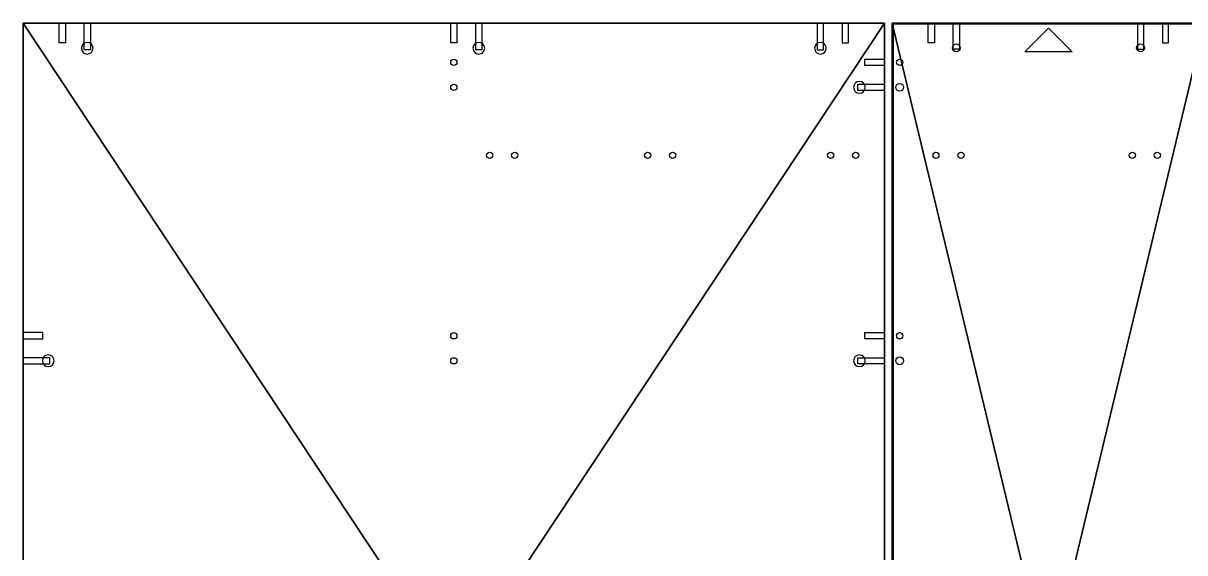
# Model space of a CAD drawing. Header units: millimetres. Extents: x -3498 to 36, y -676 to 1664.
# Drawn here: x -3479 to -1991, y 986 to 1664 of the extents above; entities that cross this region are included whole.
import ezdxf

# ---------------------------------------------------------------- set-up
doc = ezdxf.new("R2010")
doc.units = ezdxf.units.MM
doc.header["$LTSCALE"] = 25.4
doc.layers.get('0').update_dxf_attribs({"true_color": 0xffffff})
for name, color, linetype, true_color in [('ABF-DSIDE-8', 32, 'Continuous', 0xcc5400), ('ABF_cuttingLines', 134, 'Continuous', 0x009987), ('ABF_edgeBanding', 252, 'Continuous', 0x777799), ('DEPTH11_5-$83204', 56, 'Continuous', 0x808014), ('DEPTH12-$38878', 34, 'Continuous', 0xaa4400), ('DEPTH13', 32, 'Continuous', 0xcc6600), ('DEPTH13_5-$89199', 172, 'Continuous', 0x0000cc), ('DEPTH14-$89260', 22, 'Continuous', 0xcc4400)]:
    doc.layers.add(name, color=color, linetype=linetype, true_color=true_color)

# ---------------------------------------------------------------- blocks, each defined once
blk = doc.blocks.new('Group46#1')
at = {"layer": 'DEPTH14-$89260', "color": 0, "extrusion": (0, 0, -1)}
blk.add_circle((-32, -31.5), 5, dxfattribs=at)
blk = doc.blocks.new('Group48#1')
at = {"layer": 'ABF-DSIDE-8', "color": 0, "extrusion": (0, -1, 0)}
for centre in [(0, 9), (32, 9)]:
    blk.add_circle(centre, 4, dxfattribs=at)
blk = doc.blocks.new('Group49#1')
at = {"layer": 'ABF-DSIDE-8', "color": 0}
for points in [[(4, 0, 0), (4, -25, 0), (-4, -25, 0), (-4, 0, 0), (4, 0, 0)], [(36, 0, 0), (36, -33, 0), (28, -33, 0), (28, 0, 0), (36, 0, 0)]]:
    blk.add_polyline3d(points, close=True, dxfattribs=at)
blk = doc.blocks.new('Group50#1')
at = {"layer": 'DEPTH14-$89260', "color": 0, "extrusion": (0, 0, -1)}
blk.add_circle((32, -31.5), 5, dxfattribs=at)
blk = doc.blocks.new('Group52#1')
at = {"layer": 'ABF-DSIDE-8', "color": 0, "extrusion": (0, -1, 0)}
for centre in [(-32, 9), (0, 9)]:
    blk.add_circle(centre, 4, dxfattribs=at)
blk = doc.blocks.new('Group53#1')
at = {"layer": 'ABF-DSIDE-8', "color": 0}
for points in [[(-36, 0, 0), (-36, -33, 0), (-28, -33, 0), (-28, 0, 0), (-36, 0, 0)], [(-4, 0, 0), (-4, -25, 0), (4, -25, 0), (4, 0, 0), (-4, 0, 0)]]:
    blk.add_polyline3d(points, close=True, dxfattribs=at)
blk = doc.blocks.new('Group123#1')
at = {"layer": 'DEPTH12-$38878', "color": 0, "extrusion": (0, 0, -1)}
blk.add_circle((9, 0), 4, dxfattribs=at)
at = {"layer": 'DEPTH13_5-$89199', "color": 0, "extrusion": (0, 0, -1)}
blk.add_circle((9, -32), 5, dxfattribs=at)
blk = doc.blocks.new('Group135#1')
at = {"layer": 'DEPTH12-$38878', "color": 0, "extrusion": (0, 0, -1)}
blk.add_circle((9, 0), 4, dxfattribs=at)
at = {"layer": 'DEPTH13_5-$89199', "color": 0, "extrusion": (0, 0, -1)}
blk.add_circle((9, -32), 5, dxfattribs=at)
blk = doc.blocks.new('Group163#1')
at = {"layer": 'DEPTH12-$38878', "color": 0, "extrusion": (0, 0, -1)}
blk.add_circle((0, -9), 4, dxfattribs=at)
at = {"layer": 'DEPTH13', "color": 0, "extrusion": (0, 0, -1)}
blk.add_circle((-32, -9), 4, dxfattribs=at)
blk = doc.blocks.new('Group167#1')
at = {"layer": 'DEPTH12-$38878', "color": 0, "extrusion": (0, 0, -1)}
blk.add_circle((0, -9), 4, dxfattribs=at)
at = {"layer": 'DEPTH13', "color": 0, "extrusion": (0, 0, -1)}
blk.add_circle((32, -9), 4, dxfattribs=at)
blk = doc.blocks.new('Group223#1')
at = {"layer": 'ABF_cuttingLines', "color": 0}
blk.add_polyline3d([(-1, 19, 0), (-1, 1681, 0), (-399, 1681, 0), (-399, 19, 0), (-1, 19, 0)], close=True, dxfattribs=at)
blk = doc.blocks.new('Group224#1')
at = {"layer": 'ABF_edgeBanding', "color": 0}
blk.add_polyline3d([(-200, 1675.9, 0), (-169.6, 1645.5, 0), (-230.4, 1645.5, 0), (-200, 1675.9, 0)], close=True, dxfattribs=at)
blk = doc.blocks.new('___#17')
at = {"color": 0}
for p, q in [((-400, 1682, 18), (0, 1682, 18)), ((-400, 18, 18), (-400, 1682, 18)), ((-400, 18), (-400, 1682)), ((-400, 1682), (0, 1682)), ((-400, 18, 18), (-400, 1682, 18)), ((-400, 1682, 18), (-400, 1682)), ((-400, 18), (-400, 1682)), ((-400, 1682, 18), (0, 1682, 18)), ((-400, 1682), (0, 1682)), ((-400, 1682, 18), (-400, 1682))]:
    blk.add_line(p, q, dxfattribs=at)
at = {"color": 0, "extrusion": (0, 0, -1)}
for name, p in [('Group52#1', (350, 1682, -18)), ('Group53#1', (350, 1682, -18)), ('Group48#1', (50, 1682, -18)), ('Group49#1', (50, 1682, -18)), ('Group50#1', (350, 1682, -18)), ('Group46#1', (50, 1682, -18)), ('Group123#1', (399.5, 1632, -18)), ('Group167#1', (344, 1522, -18)), ('Group163#1', (60.5, 1522, -18)), ('Group135#1', (399.5, 1282, -18))]:
    blk.add_blockref(name, p, dxfattribs=at)
at = {"layer": 'ABF_cuttingLines', "color": 0}
blk.add_blockref('Group223#1', (0, 0, 18), dxfattribs=at)
at = {"layer": 'ABF_edgeBanding', "color": 0}
blk.add_blockref('Group224#1', (0, 0, 18), dxfattribs=at)
at = {"color": 7, "true_color": 0xffffff}
mesh = blk.add_polyface(dxfattribs=at)
corners = [(0, 18, 18), (-400, 1682, 18), (-400, 18, 18), (0, 1682, 18)]
mesh.append_faces([[corners[k] for k in face] for face in [(0, 1, 2), (1, 0, 3)]], dxfattribs={"vtx0": -1, "color": 7})
at = {"color": 0}
mesh = blk.add_polyface(dxfattribs=at)
corners = [(0, 1682), (-400, 18), (-400, 1682), (0, 18)]
mesh.append_faces([[corners[k] for k in face] for face in [(0, 1, 2), (1, 0, 3)]], dxfattribs={"vtx0": -1, "color": 0})
mesh = blk.add_polyface(dxfattribs=at)
corners = [(-400, 1682, 18), (-400, 18), (-400, 18, 18), (-400, 1682)]
mesh.append_faces([[corners[k] for k in face] for face in [(0, 1, 2), (1, 0, 3)]], dxfattribs={"vtx0": -1, "color": 0})
mesh = blk.add_polyface(dxfattribs=at)
corners = [(-400, 1682, 18), (0, 1682), (-400, 1682), (0, 1682, 18)]
mesh.append_faces([[corners[k] for k in face] for face in [(0, 1, 2), (1, 0, 3)]], dxfattribs={"vtx0": -1, "color": 0})
blk = doc.blocks.new('Group55#1')
at = {"layer": 'DEPTH12-$38878', "color": 0, "extrusion": (0, 0, -1)}
blk.add_circle((-9, 0), 4, dxfattribs=at)
at = {"layer": 'DEPTH13', "color": 0, "extrusion": (0, 0, -1)}
blk.add_circle((-9, -32), 4, dxfattribs=at)
blk = doc.blocks.new('Group71#1')
at = {"layer": 'DEPTH12-$38878', "color": 0, "extrusion": (0, 0, -1)}
blk.add_circle((-9, 0), 4, dxfattribs=at)
at = {"layer": 'DEPTH13', "color": 0, "extrusion": (0, 0, -1)}
blk.add_circle((-9, -32), 4, dxfattribs=at)
blk = doc.blocks.new('Group90#1')
at = {"layer": 'DEPTH11_5-$83204', "color": 0}
blk.add_circle((32, -32), 7.5, dxfattribs=at)
blk = doc.blocks.new('Group92#1')
at = {"layer": 'ABF-DSIDE-8', "color": 0, "extrusion": (0, -1, 0)}
for centre in [(0, -9), (32, -9)]:
    blk.add_circle(centre, 4, dxfattribs=at)
blk = doc.blocks.new('Group93#1')
at = {"layer": 'ABF-DSIDE-8', "color": 0}
for points in [[(4, 0, 0), (4, -25, 0), (-4, -25, 0), (-4, 0, 0), (4, 0, 0)], [(36, 0, 0), (36, -34, 0), (28, -34, 0), (28, 0, 0), (36, 0, 0)]]:
    blk.add_polyline3d(points, close=True, dxfattribs=at)
blk = doc.blocks.new('Group94#1')
at = {"layer": 'DEPTH11_5-$83204', "color": 0}
blk.add_circle((-32, -32), 7.5, dxfattribs=at)
blk = doc.blocks.new('Group96#1')
at = {"layer": 'ABF-DSIDE-8', "color": 0, "extrusion": (0, -1, 0)}
for centre in [(-32, -9), (0, -9)]:
    blk.add_circle(centre, 4, dxfattribs=at)
blk = doc.blocks.new('Group97#1')
at = {"layer": 'ABF-DSIDE-8', "color": 0}
for points in [[(-36, 0, 0), (-36, -34, 0), (-28, -34, 0), (-28, 0, 0), (-36, 0, 0)], [(-4, 0, 0), (-4, -25, 0), (4, -25, 0), (4, 0, 0), (-4, 0, 0)]]:
    blk.add_polyline3d(points, close=True, dxfattribs=at)
blk = doc.blocks.new('Group98#1')
at = {"layer": 'DEPTH11_5-$83204', "color": 0}
blk.add_circle((-32, -32), 7.5, dxfattribs=at)
blk = doc.blocks.new('Group100#1')
at = {"layer": 'ABF-DSIDE-8', "color": 0, "extrusion": (0, -1, 0)}
for centre in [(-32, -9), (0, -9)]:
    blk.add_circle(centre, 4, dxfattribs=at)
blk = doc.blocks.new('Group101#1')
at = {"layer": 'ABF-DSIDE-8', "color": 0}
for points in [[(-36, 0, 0), (-36, -34, 0), (-28, -34, 0), (-28, 0, 0), (-36, 0, 0)], [(-4, 0, 0), (-4, -25, 0), (4, -25, 0), (4, 0, 0), (-4, 0, 0)]]:
    blk.add_polyline3d(points, close=True, dxfattribs=at)
blk = doc.blocks.new('Group122#1')
at = {"layer": 'DEPTH11_5-$83204', "color": 0}
blk.add_circle((32, -32), 7.5, dxfattribs=at)
blk = doc.blocks.new('Group124#1')
at = {"layer": 'ABF-DSIDE-8', "color": 0, "extrusion": (1, 0, 0)}
for centre in [(0, -9), (-32, -9)]:
    blk.add_circle(centre, 4, dxfattribs=at)
blk = doc.blocks.new('Group125#1')
at = {"layer": 'ABF-DSIDE-8', "color": 0}
for points in [[(0, -4, 0), (25, -4, 0), (25, 4, 0), (0, 4, 0), (0, -4, 0)], [(0, -36, 0), (34, -36, 0), (34, -28, 0), (0, -28, 0), (0, -36, 0)]]:
    blk.add_polyline3d(points, close=True, dxfattribs=at)
blk = doc.blocks.new('Group134#1')
at = {"layer": 'DEPTH11_5-$83204', "color": 0}
blk.add_circle((32, -32), 7.5, dxfattribs=at)
blk = doc.blocks.new('Group136#1')
at = {"layer": 'ABF-DSIDE-8', "color": 0, "extrusion": (1, 0, 0)}
for centre in [(0, -9), (-32, -9)]:
    blk.add_circle(centre, 4, dxfattribs=at)
blk = doc.blocks.new('Group137#1')
at = {"layer": 'ABF-DSIDE-8', "color": 0}
for points in [[(0, -4, 0), (25, -4, 0), (25, 4, 0), (0, 4, 0), (0, -4, 0)], [(0, -36, 0), (34, -36, 0), (34, -28, 0), (0, -28, 0), (0, -36, 0)]]:
    blk.add_polyline3d(points, close=True, dxfattribs=at)
blk = doc.blocks.new('Group142#1')
at = {"layer": 'DEPTH11_5-$83204', "color": 0}
blk.add_circle((-32, -32), 7.5, dxfattribs=at)
blk = doc.blocks.new('Group144#1')
at = {"layer": 'ABF-DSIDE-8', "color": 0, "extrusion": (-1, 0, 0)}
for centre in [(0, -9), (32, -9)]:
    blk.add_circle(centre, 4, dxfattribs=at)
blk = doc.blocks.new('Group145#1')
at = {"layer": 'ABF-DSIDE-8', "color": 0}
for points in [[(0, -4, 0), (-25, -4, 0), (-25, 4, 0), (0, 4, 0), (0, -4, 0)], [(0, -36, 0), (-34, -36, 0), (-34, -28, 0), (0, -28, 0), (0, -36, 0)]]:
    blk.add_polyline3d(points, close=True, dxfattribs=at)
blk = doc.blocks.new('Group171#1')
at = {"layer": 'DEPTH12-$38878', "color": 0, "extrusion": (0, 0, -1)}
blk.add_circle((0, -9), 4, dxfattribs=at)
at = {"layer": 'DEPTH13', "color": 0, "extrusion": (0, 0, -1)}
blk.add_circle((-32, -9), 4, dxfattribs=at)
blk = doc.blocks.new('Group175#1')
at = {"layer": 'DEPTH12-$38878', "color": 0, "extrusion": (0, 0, -1)}
blk.add_circle((0, -9), 4, dxfattribs=at)
at = {"layer": 'DEPTH13', "color": 0, "extrusion": (0, 0, -1)}
blk.add_circle((-32, -9), 4, dxfattribs=at)
blk = doc.blocks.new('Group179#1')
at = {"layer": 'DEPTH12-$38878', "color": 0, "extrusion": (0, 0, -1)}
blk.add_circle((0, -9), 4, dxfattribs=at)
at = {"layer": 'DEPTH13', "color": 0, "extrusion": (0, 0, -1)}
blk.add_circle((32, -9), 4, dxfattribs=at)
blk = doc.blocks.new('Group225#1')
at = {"layer": 'ABF_cuttingLines', "color": 0}
blk.add_polyline3d([(18.5, 18, 0), (1121.5, 18, 0), (1121.5, 1682, 0), (18.5, 1682, 0), (18.5, 18, 0)], close=True, dxfattribs=at)
blk = doc.blocks.new('___#18')
at = {"layer": 'ABF_cuttingLines', "color": 0}
for p, q in [((18.5, 1682, 18), (1121.5, 1682, 18)), ((18.5, 18, 18), (18.5, 1682, 18)), ((18.5, 18), (18.5, 1682)), ((18.5, 1682), (1121.5, 1682)), ((18.5, 18, 18), (18.5, 1682, 18)), ((18.5, 1682, 18), (18.5, 1682)), ((18.5, 18), (18.5, 1682)), ((18.5, 1682, 18), (1121.5, 1682, 18)), ((18.5, 1682), (1121.5, 1682)), ((18.5, 1682, 18), (18.5, 1682)), ((1121.5, 1682, 18), (1121.5, 18, 18)), ((1121.5, 1682), (1121.5, 18)), ((1121.5, 1682, 18), (1121.5, 1682)), ((1121.5, 1682, 18), (1121.5, 18, 18)), ((1121.5, 1682), (1121.5, 18)), ((1121.5, 1682, 18), (1121.5, 1682))]:
    blk.add_line(p, q, dxfattribs=at)
at = {"color": 0, "extrusion": (0, 0, -1)}
for name, p in [('Group92#1', (-1071.5, 1682)), ('Group93#1', (-1071.5, 1682)), ('Group96#1', (-570, 1682)), ('Group97#1', (-570, 1682)), ('Group100#1', (-68.5, 1682)), ('Group101#1', (-68.5, 1682)), ('Group90#1', (-1071.5, 1682)), ('Group94#1', (-570, 1682)), ('Group98#1', (-68.5, 1682)), ('Group55#1', (-579, 1632, -18)), ('Group124#1', (-1121.5, 1632)), ('Group125#1', (-1121.5, 1632)), ('Group122#1', (-1121.5, 1632)), ('Group171#1', (-1084.5, 1522, -18)), ('Group175#1', (-850.2, 1522, -18)), ('Group179#1', (-616, 1522, -18)), ('Group71#1', (-579, 1282, -18)), ('Group136#1', (-1121.5, 1282)), ('Group137#1', (-1121.5, 1282)), ('Group144#1', (-18.5, 1282)), ('Group145#1', (-18.5, 1282)), ('Group134#1', (-1121.5, 1282)), ('Group142#1', (-18.5, 1282))]:
    blk.add_blockref(name, p, dxfattribs=at)
at = {"layer": 'ABF_cuttingLines', "color": 0}
blk.add_blockref('Group225#1', (0, 0, 18), dxfattribs=at)
at = {"color": 7, "true_color": 0xffffff}
mesh = blk.add_polyface(dxfattribs=at)
corners = [(1121.5, 18, 18), (18.5, 1682, 18), (18.5, 18, 18), (1121.5, 1682, 18)]
mesh.append_faces([[corners[k] for k in face] for face in [(0, 1, 2), (1, 0, 3)]], dxfattribs={"vtx0": -1, "color": 7})
at = {"color": 0}
mesh = blk.add_polyface(dxfattribs=at)
corners = [(1121.5, 1682), (18.5, 18), (18.5, 1682), (1121.5, 18)]
mesh.append_faces([[corners[k] for k in face] for face in [(0, 1, 2), (1, 0, 3)]], dxfattribs={"vtx0": -1, "color": 0})
mesh = blk.add_polyface(dxfattribs=at)
corners = [(18.5, 1682, 18), (18.5, 18), (18.5, 18, 18), (18.5, 1682)]
mesh.append_faces([[corners[k] for k in face] for face in [(0, 1, 2), (1, 0, 3)]], dxfattribs={"vtx0": -1, "color": 0})
mesh = blk.add_polyface(dxfattribs=at)
corners = [(18.5, 1682, 18), (1121.5, 1682), (18.5, 1682), (1121.5, 1682, 18)]
mesh.append_faces([[corners[k] for k in face] for face in [(0, 1, 2), (1, 0, 3)]], dxfattribs={"vtx0": -1, "color": 0})
mesh = blk.add_polyface(dxfattribs=at)
corners = [(1121.5, 1682), (1121.5, 18, 18), (1121.5, 18), (1121.5, 1682, 18)]
mesh.append_faces([[corners[k] for k in face] for face in [(0, 1, 2), (1, 0, 3)]], dxfattribs={"vtx0": -1, "color": 0})
blk = doc.blocks.new('THICKNESS_18')
at = {"color": 0}
for name, p in [('___#18', (-3497.5, -18)), ('___#17', (-1966, -18))]:
    blk.add_blockref(name, p, dxfattribs=at)

msp = doc.modelspace()

# ---------------------------------------------------------------- block references
at = {"color": 0}
msp.add_blockref('THICKNESS_18', (0, 0), dxfattribs=at)

doc.saveas('drawing.dxf')
